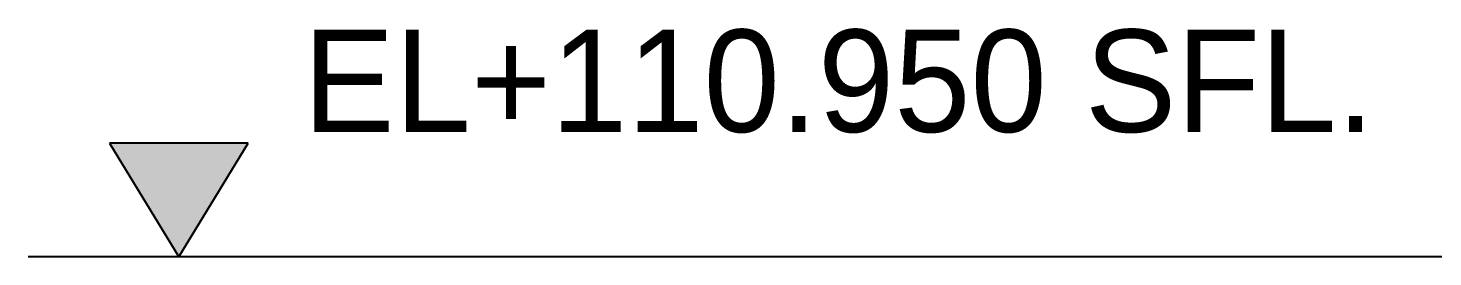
# Model space of a CAD drawing. Header units: millimetres. Extents: x 663313 to 1226001, y 1431724 to 1620898.
# Drawn here: x 1031948 to 1033263, y 1518555 to 1518770 of the extents above; entities that cross this region are included whole.
import ezdxf
from ezdxf.enums import TextEntityAlignment as Align

# ---------------------------------------------------------------- set-up
doc = ezdxf.new("R2010")
doc.units = ezdxf.units.MM
doc.linetypes.add('Grid Line', pattern=[22.225, 12.7, -3.175, 3.175, -3.175])
doc.layers.add('000 - 0_HIDE_OBJ_FRAMING_DEF_SUB', color=7, linetype='Continuous', plot=False)
doc.layers.add('DIM', color=7, linetype='Continuous')
doc.styles.add('ANGSANA', font='angsana.shx', dxfattribs={"width": 0.9})

# ---------------------------------------------------------------- blocks, each defined once
blk = doc.blocks.new('LEV-SEC')
at = {"layer": '000 - 0_HIDE_OBJ_FRAMING_DEF_SUB'}
blk.add_hatch(color=7, dxfattribs=at).paths.add_polyline_path([(-1.622, 2.668), (0, 0), (1.622, 2.668)])
at = {"layer": '000 - 0_HIDE_OBJ_FRAMING_DEF_SUB', "color": 7}
for p, q in [((-1.622, 2.668), (0, 0)), ((1.622, 2.668), (-1.622, 2.668)), ((0, 0), (1.622, 2.668)), ((1.622, 0), (-1.622, 0))]:
    blk.add_line(p, q, dxfattribs=at)
at = {"layer": '000 - 0_HIDE_OBJ_FRAMING_DEF_SUB', "color": 7, "style": 'ANGSANA'}
blk.add_attdef('ELEVATION', text='', height=2.4, dxfattribs=at).set_placement((2.913, 2.209), align=Align.BOTTOM_LEFT)
blk = doc.blocks.new('A$Cc1931124')
at = {"layer": '000 - 0_HIDE_OBJ_FRAMING_DEF_SUB', "color": 7, "linetype": 'Grid Line', "ltscale": 0.6}
blk.add_line((3.2343, 4.6), (0, 4.6), dxfattribs=at)
at = {"layer": 'DIM', "color": 7, "xscale": 0.04, "yscale": 0.04, "zscale": 0.04}
blk.add_blockref('LEV-SEC', (0.141, 4.6), dxfattribs=at).add_auto_attribs({'ELEVATION': 'EL+110.950 SFL.'})

msp = doc.modelspace()

# ---------------------------------------------------------------- block references
at = {"color": 7, "xscale": 1000, "yscale": 1000, "zscale": 1000}
msp.add_blockref('A$Cc1931124', (1031947.568, 1513955.0011), dxfattribs=at)

doc.saveas('drawing.dxf')
